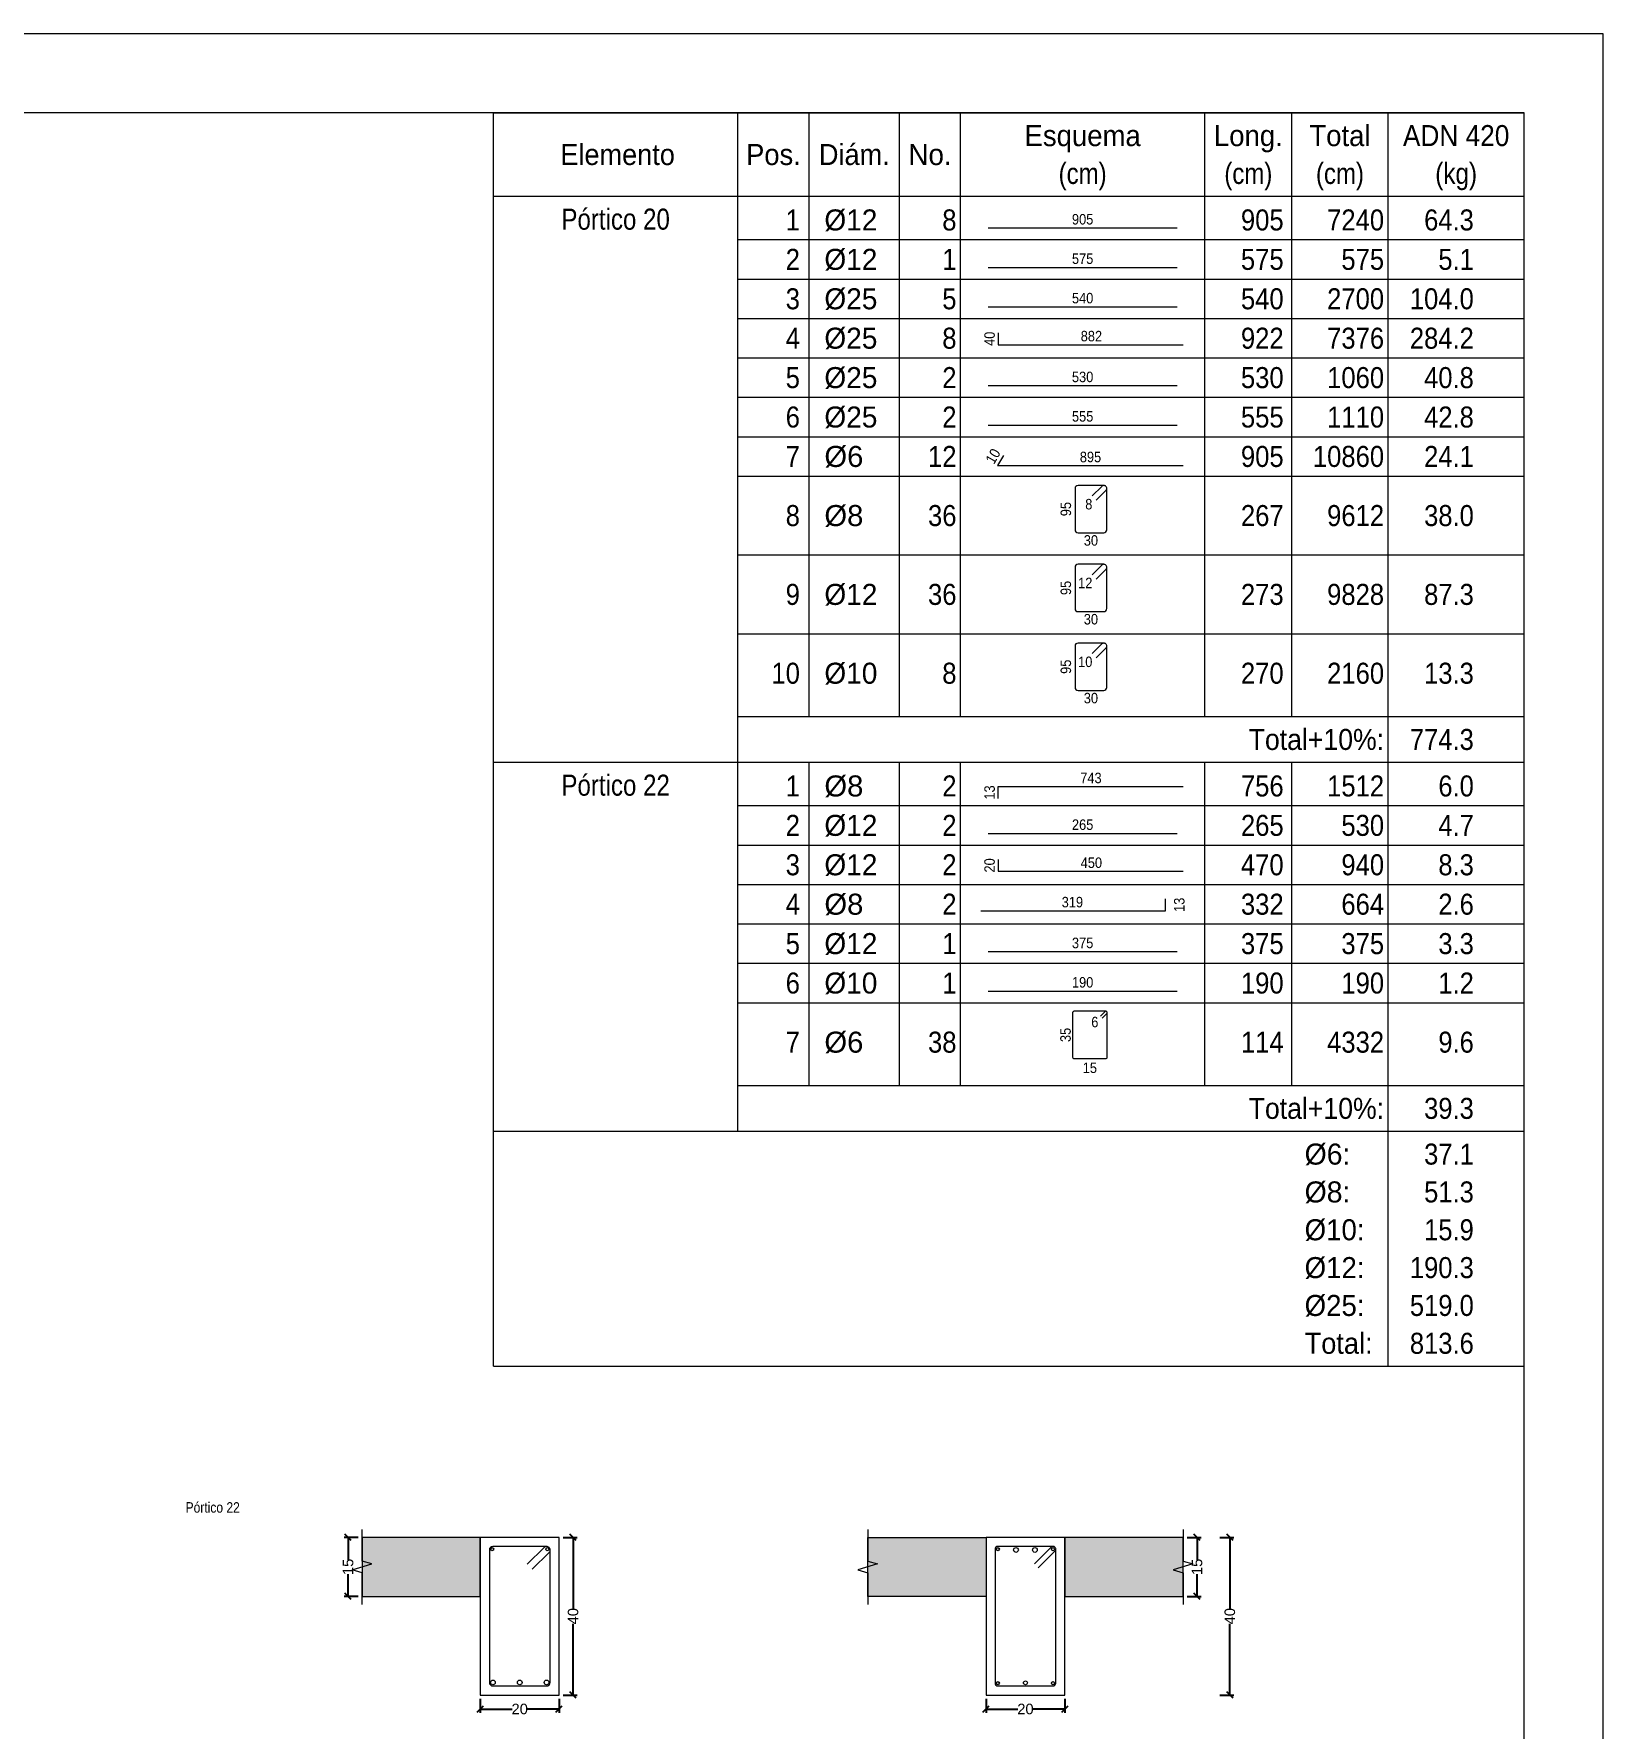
# Model space of a CAD drawing. Header units: millimetres. Extents: x 3 to 479, y -191 to 120.
# Drawn here: x 208.63 to 228.54, y -117.56 to -96.06 of the extents above; entities that cross this region are included whole.
import ezdxf
from ezdxf.enums import TextEntityAlignment as Align

# ---------------------------------------------------------------- set-up
doc = ezdxf.new("R2010")
doc.units = ezdxf.units.MM
for name, color, linetype, lineweight in [('ALZ_REF_REFERENCIA_PORTICO', 3, 'Continuous', 9), ('ARM_LONGITUDINAL_Ø10', 103, 'Continuous', 9), ('ARM_LONGITUDINAL_Ø12', 171, 'Continuous', 9), ('ARM_LONGITUDINAL_Ø8', 32, 'Continuous', 9), ('ARM_TRANSVERSAL_Ø6', 151, 'Continuous', 9), ('DESPIECES_TABLA', 7, 'Continuous', 9), ('RECUAD_LIMITES', 2, 'Continuous', 0), ('RECUAD_MARCO', 1, 'Continuous', 20), ('SEC_CONT_FORJADOS_SECCION', 8, 'Continuous', 9), ('SEC_CONT_VIG_HORMIGON_SECCION', 2, 'Continuous', 9), ('SEC_COTAS_SEC_DIM_VIGA', 122, 'Continuous', 0), ('TABLAS', 1, 'Continuous', 9), ('TEXTO_TABLAS', 1, 'Continuous', 0), ('TEXTOS_COTAS_DESPIECES_TABLA', 1, 'Continuous', 0)]:
    doc.layers.add(name, color=color, linetype=linetype, lineweight=lineweight)
doc.styles.add('CYPETXT_0.2_romans', font='arial.ttf', dxfattribs={"height": 0.133333})
doc.styles.add('CYPETXT_romans', font='arial.ttf', dxfattribs={"height": 0.2})
doc.dimstyles.new('cype_oblique', dxfattribs={"dimtxt": 0.18, "dimasz": 0.18, "dimexe": 0.05, "dimexo": 0.05, "dimgap": 0, "dimtad": 0, "dimdec": 4, "dimzin": 0, "dimdsep": 46, "dimtxsty": 'CYPETXT_0.2_romans', "dimblk": 'OBLIQUE', "dimtsz": 0.04, "dimcen": 0.09, "dimadec": 0, "dimazin": 0, "dimtfac": 1, "dimtdec": 4, "dimtofl": 0, "dimtmove": 2, "dimatfit": 3, "dimfxl": 1, "dimtolj": 1, "dimtzin": 0, "dimarcsym": 0})

# ---------------------------------------------------------------- blocks, each defined once
blk = doc.blocks.new('*D722')
at = {"layer": 'Defpoints', "color": 0, "transparency": 16777216}
for p in [(214.295, -117.13), (215.295, -117.13), (215.295, -117.308)]:
    blk.add_point(p, dxfattribs=at)
at = {"layer": 'SEC_COTAS_SEC_DIM_VIGA', "color": 0, "lineweight": -2, "transparency": 16777216}
for p, q in [((214.295, -117.18), (214.295, -117.358)), ((215.295, -117.18), (215.295, -117.358)), ((214.255, -117.348), (214.335, -117.268)), ((214.295, -117.308), (214.699, -117.308)), ((215.295, -117.308), (214.892, -117.308)), ((215.255, -117.348), (215.335, -117.268))]:
    blk.add_line(p, q, dxfattribs=at)
at = {"layer": 'SEC_COTAS_SEC_DIM_VIGA', "color": 0, "transparency": 16777216, "insert": (214.795, -117.308), "char_height": 0.1333, "attachment_point": 5, "style": 'CYPETXT_0.2_romans'}
blk.add_mtext('\\A1;20', dxfattribs=at)
blk = doc.blocks.new('_OBLIQUE')
at = {"color": 0, "linetype": 'ByBlock', "lineweight": -2}
blk.add_line((-0.5, -0.5), (0.5, 0.5), dxfattribs=at)
blk = doc.blocks.new('*D723')
at = {"layer": 'Defpoints', "color": 0, "transparency": 16777216}
for p in [(212.618, -115.13), (212.795, -115.13), (212.795, -115.88)]:
    blk.add_point(p, dxfattribs=at)
at = {"layer": 'SEC_COTAS_SEC_DIM_VIGA', "color": 0, "lineweight": -2, "transparency": 16777216}
for p, q in [((212.745, -115.13), (212.568, -115.13)), ((212.658, -115.17), (212.578, -115.09)), ((212.618, -115.13), (212.618, -115.416)), ((212.618, -115.88), (212.618, -115.595)), ((212.745, -115.88), (212.568, -115.88)), ((212.658, -115.92), (212.578, -115.84))]:
    blk.add_line(p, q, dxfattribs=at)
at = {"layer": 'SEC_COTAS_SEC_DIM_VIGA', "color": 0, "transparency": 16777216, "insert": (212.618, -115.505), "char_height": 0.1333, "attachment_point": 5, "rotation": 90, "style": 'CYPETXT_0.2_romans'}
blk.add_mtext('\\A1;15', dxfattribs=at)
blk = doc.blocks.new('*D724')
at = {"layer": 'Defpoints', "color": 0, "transparency": 16777216}
for p in [(215.295, -115.13), (215.472, -115.13), (215.295, -117.13)]:
    blk.add_point(p, dxfattribs=at)
at = {"layer": 'SEC_COTAS_SEC_DIM_VIGA', "color": 0, "lineweight": -2, "transparency": 16777216}
for p, q in [((215.345, -115.13), (215.522, -115.13)), ((215.512, -115.17), (215.432, -115.09)), ((215.472, -115.13), (215.472, -116.032)), ((215.472, -117.13), (215.472, -116.228)), ((215.345, -117.13), (215.522, -117.13)), ((215.512, -117.17), (215.432, -117.09))]:
    blk.add_line(p, q, dxfattribs=at)
at = {"layer": 'SEC_COTAS_SEC_DIM_VIGA', "color": 0, "transparency": 16777216, "insert": (215.472, -116.13), "char_height": 0.1333, "attachment_point": 5, "rotation": 90, "style": 'CYPETXT_0.2_romans'}
blk.add_mtext('\\A1;40', dxfattribs=at)
blk = doc.blocks.new('*D725')
at = {"layer": 'Defpoints', "color": 0, "transparency": 16777216}
for p in [(220.71, -117.13), (221.71, -117.13), (221.71, -117.308)]:
    blk.add_point(p, dxfattribs=at)
at = {"layer": 'SEC_COTAS_SEC_DIM_VIGA', "color": 0, "lineweight": -2, "transparency": 16777216}
for p, q in [((220.71, -117.18), (220.71, -117.358)), ((221.71, -117.18), (221.71, -117.358)), ((220.67, -117.348), (220.75, -117.268)), ((220.71, -117.308), (221.114, -117.308)), ((221.71, -117.308), (221.306, -117.308)), ((221.67, -117.348), (221.75, -117.268))]:
    blk.add_line(p, q, dxfattribs=at)
at = {"layer": 'SEC_COTAS_SEC_DIM_VIGA', "color": 0, "transparency": 16777216, "insert": (221.21, -117.308), "char_height": 0.1333, "attachment_point": 5, "style": 'CYPETXT_0.2_romans'}
blk.add_mtext('\\A1;20', dxfattribs=at)
blk = doc.blocks.new('*D726')
at = {"layer": 'Defpoints', "color": 0, "transparency": 16777216}
for p in [(223.21, -115.13), (223.387, -115.13), (223.21, -115.88)]:
    blk.add_point(p, dxfattribs=at)
at = {"layer": 'SEC_COTAS_SEC_DIM_VIGA', "color": 0, "lineweight": -2, "transparency": 16777216}
for p, q in [((223.26, -115.13), (223.437, -115.13)), ((223.427, -115.17), (223.347, -115.09)), ((223.387, -115.13), (223.387, -115.416)), ((223.387, -115.88), (223.387, -115.595)), ((223.26, -115.88), (223.437, -115.88)), ((223.427, -115.92), (223.347, -115.84))]:
    blk.add_line(p, q, dxfattribs=at)
at = {"layer": 'SEC_COTAS_SEC_DIM_VIGA', "color": 0, "transparency": 16777216, "insert": (223.387, -115.505), "char_height": 0.1333, "attachment_point": 5, "rotation": 90, "style": 'CYPETXT_0.2_romans'}
blk.add_mtext('\\A1;15', dxfattribs=at)
blk = doc.blocks.new('*D727')
at = {"layer": 'Defpoints', "color": 0, "transparency": 16777216}
for p in [(223.626, -115.13), (223.803, -115.13), (223.626, -117.13)]:
    blk.add_point(p, dxfattribs=at)
at = {"layer": 'SEC_COTAS_SEC_DIM_VIGA', "color": 0, "lineweight": -2, "transparency": 16777216}
for p, q in [((223.676, -115.13), (223.853, -115.13)), ((223.843, -115.17), (223.763, -115.09)), ((223.803, -115.13), (223.803, -116.032)), ((223.803, -117.13), (223.803, -116.228)), ((223.676, -117.13), (223.853, -117.13)), ((223.843, -117.17), (223.763, -117.09))]:
    blk.add_line(p, q, dxfattribs=at)
at = {"layer": 'SEC_COTAS_SEC_DIM_VIGA', "color": 0, "transparency": 16777216, "insert": (223.803, -116.13), "char_height": 0.1333, "attachment_point": 5, "rotation": 90, "style": 'CYPETXT_0.2_romans'}
blk.add_mtext('\\A1;40', dxfattribs=at)

msp = doc.modelspace()

# ---------------------------------------------------------------- hatches: boundary and pattern name
at = {"layer": 'SEC_CONT_FORJADOS_SECCION', "true_color": 0xdad7d3}
for points in [[(212.79514, -115.88024), (214.29514, -115.88024), (214.29514, -115.13024), (212.79514, -115.13024)], [(219.21006, -115.13024), (220.71006, -115.13024), (220.71006, -115.88024), (219.21006, -115.88024)], [(223.21006, -115.13024), (221.71006, -115.13024), (221.71006, -115.88024), (223.21006, -115.88024)]]:
    msp.add_hatch(color=254, dxfattribs=at).paths.add_polyline_path(points)

# ---------------------------------------------------------------- linework, layer by layer
at = {"layer": 'ARM_LONGITUDINAL_Ø10'}
msp.add_circle((221.21006, -116.97524), 0.025, dxfattribs=at)
at = {"layer": 'ARM_LONGITUDINAL_Ø12'}
for centre in [(221.09006, -115.29024), (221.33006, -115.29024), (214.45514, -116.97024), (214.79514, -116.97024), (215.13514, -116.97024)]:
    msp.add_circle(centre, 0.03, dxfattribs=at)
at = {"layer": 'ARM_LONGITUDINAL_Ø8'}
for centre in [(214.44514, -115.28024), (215.14514, -115.28024), (220.86006, -115.28024), (221.56006, -115.28024), (220.86006, -116.98024), (221.56006, -116.98024)]:
    msp.add_circle(centre, 0.02, dxfattribs=at)
at = {"layer": 'ARM_TRANSVERSAL_Ø6'}
for points in [[(214.95483, -115.53419), (215.16696, -115.32206), (215.17256, -115.31524), (215.17671, -115.30746), (215.17927, -115.29902), (215.18014, -115.29024), (215.17927, -115.28146), (215.17671, -115.27302), (215.17256, -115.26524), (215.16696, -115.25842), (215.16014, -115.25282), (215.15236, -115.24866), (215.14392, -115.2461), (215.13514, -115.24524), (214.45514, -115.24524), (214.43792, -115.24866), (214.42332, -115.25842), (214.41356, -115.27302), (214.41014, -115.29024), (214.41014, -116.97024), (214.41356, -116.98746), (214.42332, -117.00206), (214.43792, -117.01181), (214.45514, -117.01524), (215.13514, -117.01524), (215.15236, -117.01181), (215.16696, -117.00206), (215.17671, -116.98746), (215.18014, -116.97024), (215.18014, -115.29024), (215.17927, -115.28146), (215.17671, -115.27302), (215.17256, -115.26524), (215.16696, -115.25842), (215.16014, -115.25282), (215.15236, -115.24866), (215.14392, -115.2461), (215.13514, -115.24524), (215.12636, -115.2461), (215.11792, -115.24866), (215.11014, -115.25282), (215.10332, -115.25842), (214.89119, -115.47055)], [(221.37268, -115.51712), (221.58838, -115.30081), (221.59125, -115.29613), (221.59335, -115.29105), (221.59463, -115.28571), (221.59506, -115.28024), (221.59439, -115.27341), (221.5924, -115.26685), (221.58916, -115.26079), (221.58481, -115.25549), (221.5795, -115.25114), (221.57345, -115.2479), (221.56689, -115.24591), (221.56006, -115.24524), (220.86006, -115.24524), (220.84667, -115.2479), (220.83531, -115.25549), (220.82772, -115.26685), (220.82506, -115.28024), (220.82506, -116.98024), (220.82772, -116.99363), (220.83531, -117.00499), (220.84667, -117.01257), (220.86006, -117.01524), (221.56006, -117.01524), (221.57345, -117.01257), (221.58481, -117.00499), (221.5924, -116.99363), (221.59506, -116.98024), (221.59506, -115.28024), (221.59439, -115.27341), (221.5924, -115.26685), (221.58916, -115.26079), (221.58481, -115.25549), (221.5795, -115.25114), (221.57345, -115.2479), (221.56689, -115.24591), (221.56006, -115.24524), (221.55323, -115.24591), (221.54667, -115.2479), (221.54061, -115.25114), (221.53531, -115.25549), (221.32318, -115.46762)]]:
    msp.add_lwpolyline(points, dxfattribs=at)
at = {"layer": 'DESPIECES_TABLA'}
for points in [[(220.73551, -98.52016), (223.13551, -98.52016)], [(220.73551, -99.02016), (223.13551, -99.02016)], [(220.73551, -99.52016), (223.13551, -99.52016)], [(220.86433, -99.85097), (220.86433, -100.00097), (223.20931, -100.00097)], [(220.73551, -100.52016), (223.13551, -100.52016)], [(220.73551, -101.02016), (223.13551, -101.02016)], [(220.93065, -101.40473), (220.85565, -101.53464), (223.20971, -101.53464)], [(222.1088, -101.9738), (222.23124, -101.85137), (222.23598, -101.84559), (222.2395, -101.83901), (222.24166, -101.83186), (222.2424, -101.82443), (222.24166, -101.817), (222.2395, -101.80985), (222.23598, -101.80327), (222.23124, -101.7975), (222.22547, -101.79276), (222.21888, -101.78924), (222.21174, -101.78707), (222.2043, -101.78634), (221.87692, -101.78634), (221.86234, -101.78924), (221.84998, -101.7975), (221.84173, -101.80985), (221.83883, -101.82443), (221.83883, -102.34825), (221.84173, -102.36282), (221.84998, -102.37518), (221.86234, -102.38344), (221.87692, -102.38634), (222.2043, -102.38634), (222.21888, -102.38344), (222.23124, -102.37518), (222.2395, -102.36282), (222.2424, -102.34825), (222.2424, -101.82443), (222.24166, -101.817), (222.2395, -101.80985), (222.23598, -101.80327), (222.23124, -101.7975), (222.22547, -101.79276), (222.21888, -101.78924), (222.21174, -101.78707), (222.2043, -101.78634), (222.19687, -101.78707), (222.18973, -101.78924), (222.18314, -101.79276), (222.17737, -101.7975), (222.05493, -101.91993)], [(222.10915, -102.97305), (222.23114, -102.85106), (222.23586, -102.84531), (222.23936, -102.83875), (222.24152, -102.83163), (222.24225, -102.82423), (222.24152, -102.81682), (222.23936, -102.8097), (222.23586, -102.80314), (222.23114, -102.79739), (222.22538, -102.79267), (222.21882, -102.78916), (222.2117, -102.787), (222.2043, -102.78627), (221.87674, -102.78627), (221.86222, -102.78916), (221.8499, -102.79739), (221.84168, -102.8097), (221.83879, -102.82423), (221.83879, -103.34832), (221.84168, -103.36284), (221.8499, -103.37516), (221.86222, -103.38338), (221.87674, -103.38627), (222.2043, -103.38627), (222.21882, -103.38338), (222.23114, -103.37516), (222.23936, -103.36284), (222.24225, -103.34832), (222.24225, -102.82423), (222.24152, -102.81682), (222.23936, -102.8097), (222.23586, -102.80314), (222.23114, -102.79739), (222.22538, -102.79267), (222.21882, -102.78916), (222.2117, -102.787), (222.2043, -102.78627), (222.19689, -102.787), (222.18978, -102.78916), (222.18321, -102.79267), (222.17746, -102.79739), (222.05548, -102.91937)], [(222.10898, -103.97343), (222.23119, -103.85121), (222.23592, -103.84545), (222.23943, -103.83888), (222.24159, -103.83175), (222.24232, -103.82433), (222.24159, -103.81691), (222.23943, -103.80978), (222.23592, -103.8032), (222.23119, -103.79744), (222.22543, -103.79271), (222.21885, -103.7892), (222.21172, -103.78704), (222.2043, -103.78631), (221.87683, -103.78631), (221.86228, -103.7892), (221.84994, -103.79744), (221.8417, -103.80978), (221.83881, -103.82433), (221.83881, -104.34828), (221.8417, -104.36283), (221.84994, -104.37517), (221.86228, -104.38341), (221.87683, -104.38631), (222.2043, -104.38631), (222.21885, -104.38341), (222.23119, -104.37517), (222.23943, -104.36283), (222.24232, -104.34828), (222.24232, -103.82433), (222.24159, -103.81691), (222.23943, -103.80978), (222.23592, -103.8032), (222.23119, -103.79744), (222.22543, -103.79271), (222.21885, -103.7892), (222.21172, -103.78704), (222.2043, -103.78631), (222.19688, -103.78704), (222.18975, -103.7892), (222.18318, -103.79271), (222.17742, -103.79744), (222.0552, -103.91965)], [(220.86458, -105.75608), (220.86458, -105.60608), (223.20927, -105.60608)], [(220.73551, -106.20016), (223.13551, -106.20016)], [(220.86436, -106.53098), (220.86436, -106.68098), (223.2093, -106.68098)], [(220.64325, -107.18096), (222.98515, -107.18096), (222.98515, -107.03096)], [(220.73551, -107.70016), (223.13551, -107.70016)], [(220.73551, -108.20016), (223.13551, -108.20016)], [(222.18505, -108.54243), (222.24118, -108.4863), (222.24335, -108.48366), (222.24496, -108.48064), (222.24596, -108.47736), (222.24629, -108.47396), (222.24596, -108.47055), (222.24496, -108.46727), (222.24335, -108.46425), (222.24118, -108.46161), (222.23853, -108.45944), (222.23551, -108.45782), (222.23223, -108.45683), (222.22883, -108.45649), (221.8252, -108.45649), (221.81852, -108.45782), (221.81286, -108.46161), (221.80907, -108.46727), (221.80774, -108.47396), (221.80774, -109.03903), (221.80907, -109.04571), (221.81286, -109.05138), (221.81852, -109.05516), (221.8252, -109.05649), (222.22883, -109.05649), (222.23551, -109.05516), (222.24118, -109.05138), (222.24496, -109.04571), (222.24629, -109.03903), (222.24629, -108.47396), (222.24596, -108.47055), (222.24496, -108.46727), (222.24335, -108.46425), (222.24118, -108.46161), (222.23853, -108.45944), (222.23551, -108.45782), (222.23223, -108.45683), (222.22883, -108.45649), (222.22542, -108.45683), (222.22214, -108.45782), (222.21913, -108.45944), (222.21648, -108.46161), (222.16035, -108.51774)]]:
    msp.add_lwpolyline(points, dxfattribs=at)
at = {"layer": 'RECUAD_LIMITES'}
msp.add_lwpolyline([(169.13751, -138.05816), (228.53751, -138.05816), (228.53751, -96.05816), (169.13751, -96.05816), (169.13751, -138.05816)], close=True, dxfattribs=at)
at = {"layer": 'RECUAD_MARCO'}
msp.add_lwpolyline([(171.63751, -137.05816), (227.53751, -137.05816), (227.53751, -97.05816), (171.63751, -97.05816), (171.63751, -137.05816)], close=True, dxfattribs=at)
at = {"layer": 'SEC_CONT_FORJADOS_SECCION'}
for points in [[(212.79514, -115.98024), (212.79514, -115.58024), (212.67014, -115.54274), (212.92014, -115.46774), (212.79514, -115.43024), (212.79514, -115.03024)], [(219.21006, -115.03024), (219.21006, -115.43024), (219.33506, -115.46774), (219.08506, -115.54274), (219.21006, -115.58024), (219.21006, -115.98024)], [(223.21006, -115.03024), (223.21006, -115.43024), (223.33506, -115.46774), (223.08506, -115.54274), (223.21006, -115.58024), (223.21006, -115.98024)], [(212.79514, -115.88024), (214.29514, -115.88024), (214.29514, -115.13024), (212.79514, -115.13024)], [(219.21006, -115.13024), (220.71006, -115.13024), (220.71006, -115.88024), (219.21006, -115.88024)], [(223.21006, -115.13024), (221.71006, -115.13024), (221.71006, -115.88024), (223.21006, -115.88024)]]:
    msp.add_lwpolyline(points, dxfattribs=at)
at = {"layer": 'SEC_CONT_FORJADOS_SECCION', "color": 254, "true_color": 0xdad7d3}
for points in [[(212.79514, -115.88024), (214.29514, -115.88024), (214.29514, -115.13024), (212.79514, -115.13024)], [(219.21006, -115.13024), (220.71006, -115.13024), (220.71006, -115.88024), (219.21006, -115.88024)], [(223.21006, -115.13024), (221.71006, -115.13024), (221.71006, -115.88024), (223.21006, -115.88024)]]:
    msp.add_lwpolyline(points, close=True, dxfattribs=at)
at = {"layer": 'SEC_CONT_VIG_HORMIGON_SECCION'}
for points in [[(215.29514, -115.13024), (214.29514, -115.13024), (214.29514, -117.13024), (215.29514, -117.13024), (215.29514, -115.13024)], [(221.71006, -115.13024), (220.71006, -115.13024), (220.71006, -117.13024), (221.71006, -117.13024), (221.71006, -115.13024)]]:
    msp.add_lwpolyline(points, close=True, dxfattribs=at)
at = {"layer": 'TABLAS'}
for p, q in [((214.46151, -98.16816), (214.46151, -97.05816)), ((214.46151, -97.05816), (227.53751, -97.05816)), ((217.56151, -98.16816), (217.56151, -97.05816)), ((218.46551, -98.16816), (218.46551, -97.05816)), ((219.61351, -98.16816), (219.61351, -97.05816)), ((220.38551, -98.16816), (220.38551, -97.05816)), ((223.48551, -98.16816), (223.48551, -97.05816)), ((224.58951, -98.16816), (224.58951, -97.05816)), ((225.80951, -98.16816), (225.80951, -97.05816)), ((227.53751, -98.16816), (227.53751, -97.05816)), ((214.46151, -98.11816), (227.53751, -98.11816)), ((214.46151, -105.24816), (214.46151, -98.16816)), ((217.56151, -105.24816), (217.56151, -98.16816)), ((218.46551, -104.71816), (218.46551, -98.16816)), ((219.61351, -104.71816), (219.61351, -98.16816)), ((220.38551, -104.71816), (220.38551, -98.16816)), ((223.48551, -104.71816), (223.48551, -98.16816)), ((224.58951, -104.71816), (224.58951, -98.16816)), ((225.80951, -105.24816), (225.80951, -98.16816)), ((227.53751, -105.24816), (227.53751, -98.16816)), ((217.56151, -104.71816), (227.53751, -104.71816)), ((214.46151, -105.34816), (214.46151, -105.24816)), ((214.46151, -105.29816), (227.53751, -105.29816)), ((214.46151, -109.92816), (214.46151, -105.34816)), ((217.56151, -105.34816), (217.56151, -105.24816)), ((217.56151, -109.92816), (217.56151, -105.34816)), ((218.46551, -105.34816), (218.46551, -105.29816)), ((218.46551, -109.39816), (218.46551, -105.34816)), ((219.61351, -105.34816), (219.61351, -105.29816)), ((219.61351, -109.39816), (219.61351, -105.34816)), ((220.38551, -105.34816), (220.38551, -105.29816)), ((220.38551, -109.39816), (220.38551, -105.34816)), ((223.48551, -105.34816), (223.48551, -105.29816)), ((223.48551, -109.39816), (223.48551, -105.34816)), ((224.58951, -105.34816), (224.58951, -105.29816)), ((224.58951, -109.39816), (224.58951, -105.34816)), ((225.80951, -105.34816), (225.80951, -105.24816)), ((225.80951, -109.92816), (225.80951, -105.34816)), ((227.53751, -105.34816), (227.53751, -105.24816)), ((227.53751, -109.92816), (227.53751, -105.34816)), ((217.56151, -109.39816), (227.53751, -109.39816)), ((214.46151, -110.02816), (214.46151, -109.92816)), ((214.46151, -109.97816), (227.53751, -109.97816)), ((214.46151, -110.50816), (214.46151, -110.02816)), ((217.56151, -109.97816), (217.56151, -109.92816)), ((225.80951, -110.02816), (225.80951, -109.92816)), ((225.80951, -110.50816), (225.80951, -110.02816)), ((227.53751, -110.02816), (227.53751, -109.92816)), ((227.53751, -110.50816), (227.53751, -110.02816)), ((214.46151, -110.98816), (214.46151, -110.50816)), ((225.80951, -110.98816), (225.80951, -110.50816)), ((227.53751, -110.98816), (227.53751, -110.50816)), ((214.46151, -111.46816), (214.46151, -110.98816)), ((225.80951, -111.46816), (225.80951, -110.98816)), ((227.53751, -111.46816), (227.53751, -110.98816)), ((214.46151, -111.94816), (214.46151, -111.46816)), ((225.80951, -111.94816), (225.80951, -111.46816)), ((227.53751, -111.94816), (227.53751, -111.46816)), ((214.46151, -112.42816), (214.46151, -111.94816)), ((225.80951, -112.42816), (225.80951, -111.94816)), ((227.53751, -112.42816), (227.53751, -111.94816)), ((214.46151, -112.95816), (214.46151, -112.42816)), ((225.80951, -112.95816), (225.80951, -112.42816)), ((227.53751, -112.95816), (227.53751, -112.42816)), ((214.46151, -112.95816), (227.53751, -112.95816))]:
    msp.add_line(p, q, dxfattribs=at)
at = {"layer": 'TEXTO_TABLAS'}
for p, q in [((217.56151, -98.66816), (227.53751, -98.66816)), ((217.56151, -99.16816), (227.53751, -99.16816)), ((217.56151, -99.66816), (227.53751, -99.66816)), ((217.56151, -100.16816), (227.53751, -100.16816)), ((217.56151, -100.66816), (227.53751, -100.66816)), ((217.56151, -101.16816), (227.53751, -101.16816)), ((217.56151, -101.66816), (227.53751, -101.66816)), ((217.56151, -102.66816), (227.53751, -102.66816)), ((217.56151, -103.66816), (227.53751, -103.66816)), ((217.56151, -105.84816), (227.53751, -105.84816)), ((217.56151, -106.34816), (227.53751, -106.34816)), ((217.56151, -106.84816), (227.53751, -106.84816)), ((217.56151, -107.34816), (227.53751, -107.34816)), ((217.56151, -107.84816), (227.53751, -107.84816)), ((217.56151, -108.34816), (227.53751, -108.34816))]:
    msp.add_line(p, q, dxfattribs=at)

# ---------------------------------------------------------------- texts
at = {"layer": 'ALZ_REF_REFERENCIA_PORTICO', "style": 'CYPETXT_romans', "width": 0.820327}
msp.add_text('Pórtico 22', height=0.133333, dxfattribs=at).set_placement((210.55651, -114.75024), align=Align.MIDDLE_LEFT)
at = {"layer": 'TEXTO_TABLAS', "style": 'CYPETXT_romans'}
for s, width, p in [('Esquema', 0.93681, (221.93551, -97.34816)), ('Long.', 0.9375, (224.03751, -97.34816)), ('Total', 0.935673, (225.19951, -97.34816)), ('ADN 420', 0.893197, (226.67351, -97.34816)), ('Elemento', 0.923378, (216.03651, -97.58816)), ('Pos.', 0.930268, (218.01351, -97.58816)), ('Diám.', 0.924488, (219.03951, -97.58816)), ('No.', 0.948905, (219.99951, -97.58816)), ('(cm)', 0.819001, (221.93551, -97.82816)), ('(cm)', 0.819001, (224.03751, -97.82816)), ('(cm)', 0.819001, (225.19951, -97.82816)), ('(kg)', 0.827954, (226.67351, -97.82816)), ('Pórtico 20', 0.820327, (216.01151, -98.40816)), ('Pórtico 22', 0.820327, (216.01151, -105.58816))]:
    msp.add_text(s, height=0.266667, dxfattribs=dict(at, width=width)).set_placement(p, align=Align.MIDDLE_CENTER)
for s, height, width, p in [('1', 0.26667, 0.872274, (218.34951, -98.41816)), ('8', 0.26667, 0.872274, (220.33551, -98.41816)), ('905', 0.266667, 0.872274, (224.48551, -98.41816)), ('7240', 0.266667, 0.872274, (225.75951, -98.41816)), ('64.3', 0.266667, 0.869308, (226.89751, -98.41816)), ('2', 0.26667, 0.872274, (218.34951, -98.91816)), ('1', 0.26667, 0.872274, (220.33551, -98.91816)), ('575', 0.266667, 0.872274, (224.48551, -98.91816)), ('575', 0.266667, 0.872274, (225.75951, -98.91816)), ('5.1', 0.266667, 0.868127, (226.89751, -98.91816)), ('3', 0.26667, 0.872274, (218.34951, -99.41816)), ('5', 0.26667, 0.872274, (220.33551, -99.41816)), ('540', 0.266667, 0.872274, (224.48551, -99.41816)), ('2700', 0.266667, 0.872274, (225.75951, -99.41816)), ('104.0', 0.266667, 0.869965, (226.89751, -99.41816)), ('4', 0.26667, 0.872274, (218.34951, -99.91816)), ('8', 0.26667, 0.872274, (220.33551, -99.91816)), ('922', 0.266667, 0.872274, (224.48551, -99.91816)), ('7376', 0.266667, 0.872274, (225.75951, -99.91816)), ('284.2', 0.266667, 0.869965, (226.89751, -99.91816)), ('5', 0.26667, 0.872274, (218.34951, -100.41816)), ('2', 0.26667, 0.872274, (220.33551, -100.41816)), ('530', 0.266667, 0.872274, (224.48551, -100.41816)), ('1060', 0.266667, 0.872274, (225.75951, -100.41816)), ('40.8', 0.266667, 0.869308, (226.89751, -100.41816)), ('6', 0.26667, 0.872274, (218.34951, -100.91816)), ('2', 0.26667, 0.872274, (220.33551, -100.91816)), ('555', 0.266667, 0.872274, (224.48551, -100.91816)), ('1110', 0.266667, 0.872274, (225.75951, -100.91816)), ('42.8', 0.266667, 0.869308, (226.89751, -100.91816)), ('12', 0.266667, 0.872274, (220.33551, -101.41816)), ('905', 0.266667, 0.872274, (224.48551, -101.41816)), ('10860', 0.266667, 0.872274, (225.75951, -101.41816)), ('24.1', 0.266667, 0.869308, (226.89751, -101.41816)), ('7', 0.26667, 0.872274, (218.34951, -101.41816)), ('8', 0.26667, 0.872274, (218.34951, -102.16816)), ('36', 0.266667, 0.872274, (220.33551, -102.16816)), ('267', 0.266667, 0.872274, (224.48551, -102.16816)), ('9612', 0.266667, 0.872274, (225.75951, -102.16816)), ('38.0', 0.266667, 0.869308, (226.89751, -102.16816)), ('9', 0.26667, 0.872274, (218.34951, -103.16816)), ('36', 0.266667, 0.872274, (220.33551, -103.16816)), ('273', 0.266667, 0.872274, (224.48551, -103.16816)), ('9828', 0.266667, 0.872274, (225.75951, -103.16816)), ('87.3', 0.266667, 0.869308, (226.89751, -103.16816)), ('10', 0.266667, 0.872274, (218.34951, -104.16816)), ('8', 0.26667, 0.872274, (220.33551, -104.16816)), ('270', 0.266667, 0.872274, (224.48551, -104.16816)), ('2160', 0.266667, 0.872274, (225.75951, -104.16816)), ('13.3', 0.266667, 0.869308, (226.89751, -104.16816)), ('Total+10%:', 0.266667, 0.906671, (225.75951, -105.00816)), ('774.3', 0.266667, 0.869965, (226.89751, -105.00816)), ('1', 0.26667, 0.872274, (218.34951, -105.59816)), ('2', 0.26667, 0.872274, (220.33551, -105.59816)), ('756', 0.266667, 0.872274, (224.48551, -105.59816)), ('1512', 0.266667, 0.872274, (225.75951, -105.59816)), ('6.0', 0.266667, 0.868127, (226.89751, -105.59816)), ('2', 0.26667, 0.872274, (218.34951, -106.09816)), ('2', 0.26667, 0.872274, (220.33551, -106.09816)), ('265', 0.266667, 0.872274, (224.48551, -106.09816)), ('530', 0.266667, 0.872274, (225.75951, -106.09816)), ('4.7', 0.266667, 0.868127, (226.89751, -106.09816)), ('3', 0.26667, 0.872274, (218.34951, -106.59816)), ('2', 0.26667, 0.872274, (220.33551, -106.59816)), ('470', 0.266667, 0.872274, (224.48551, -106.59816)), ('940', 0.266667, 0.872274, (225.75951, -106.59816)), ('8.3', 0.266667, 0.868127, (226.89751, -106.59816)), ('4', 0.26667, 0.872274, (218.34951, -107.09816)), ('2', 0.26667, 0.872274, (220.33551, -107.09816)), ('332', 0.266667, 0.872274, (224.48551, -107.09816)), ('664', 0.266667, 0.872274, (225.75951, -107.09816)), ('2.6', 0.266667, 0.868127, (226.89751, -107.09816)), ('5', 0.26667, 0.872274, (218.34951, -107.59816)), ('1', 0.26667, 0.872274, (220.33551, -107.59816)), ('375', 0.266667, 0.872274, (224.48551, -107.59816)), ('375', 0.266667, 0.872274, (225.75951, -107.59816)), ('3.3', 0.266667, 0.868127, (226.89751, -107.59816)), ('6', 0.26667, 0.872274, (218.34951, -108.09816)), ('1', 0.26667, 0.872274, (220.33551, -108.09816)), ('190', 0.266667, 0.872274, (224.48551, -108.09816)), ('190', 0.266667, 0.872274, (225.75951, -108.09816)), ('1.2', 0.266667, 0.868127, (226.89751, -108.09816)), ('7', 0.26667, 0.872274, (218.34951, -108.84816)), ('38', 0.266667, 0.872274, (220.33551, -108.84816)), ('114', 0.266667, 0.872274, (224.48551, -108.84816)), ('4332', 0.266667, 0.872274, (225.75951, -108.84816)), ('9.6', 0.266667, 0.868127, (226.89751, -108.84816)), ('Total+10%:', 0.266667, 0.906671, (225.75951, -109.68816)), ('39.3', 0.266667, 0.869308, (226.89751, -109.68816)), ('37.1', 0.266667, 0.869308, (226.89751, -110.26816)), ('51.3', 0.266667, 0.869308, (226.89751, -110.74816)), ('15.9', 0.266667, 0.869308, (226.89751, -111.22816)), ('190.3', 0.266667, 0.869965, (226.89751, -111.70816)), ('519.0', 0.266667, 0.869965, (226.89751, -112.18816)), ('813.6', 0.266667, 0.869965, (226.89751, -112.66816))]:
    msp.add_text(s, height=height, dxfattribs=dict(at, width=width)).set_placement(p, align=Align.MIDDLE_RIGHT)
for s, width, p in [('%%c12', 0.955414, (218.65951, -98.41816)), ('%%c12', 0.955414, (218.65951, -98.91816)), ('%%c25', 0.955414, (218.65951, -99.41816)), ('%%c25', 0.955414, (218.65951, -99.91816)), ('%%c25', 0.955414, (218.65951, -100.41816)), ('%%c25', 0.955414, (218.65951, -100.91816)), ('%%c6', 0.99505, (218.65951, -101.41816)), ('%%c8', 0.99505, (218.65951, -102.16816)), ('%%c12', 0.955414, (218.65951, -103.16816)), ('%%c10', 0.955414, (218.65951, -104.16816)), ('%%c8', 0.99505, (218.65951, -105.59816)), ('%%c12', 0.955414, (218.65951, -106.09816)), ('%%c12', 0.955414, (218.65951, -106.59816)), ('%%c8', 0.99505, (218.65951, -107.09816)), ('%%c12', 0.955414, (218.65951, -107.59816)), ('%%c10', 0.955414, (218.65951, -108.09816)), ('%%c6', 0.99505, (218.65951, -108.84816)), ('%%c6:', 0.966972, (224.75151, -110.26816)), ('%%c8:', 0.966972, (224.75151, -110.74816)), ('%%c10:', 0.940736, (224.75151, -111.22816)), ('%%c12:', 0.940736, (224.75151, -111.70816)), ('%%c25:', 0.940736, (224.75151, -112.18816)), ('Total:', 0.925563, (224.75151, -112.66816))]:
    msp.add_text(s, height=0.266667, dxfattribs=dict(at, width=width)).set_placement(p, align=Align.MIDDLE_LEFT)
at = {"layer": 'TEXTOS_COTAS_DESPIECES_TABLA', "style": 'CYPETXT_romans', "width": 0.872274}
for s, p in [('905', (221.93551, -98.47616)), ('575', (221.93551, -98.97616)), ('540', (221.93551, -99.47616)), ('882', (222.04679, -99.95835)), ('530', (221.93551, -100.47616)), ('555', (221.93551, -100.97616)), ('895', (222.03542, -101.49158)), ('743', (222.04072, -105.56323)), ('265', (221.93551, -106.15616)), ('450', (222.04621, -106.63833)), ('319', (221.80539, -107.13835)), ('375', (221.93551, -107.65616)), ('190', (221.93551, -108.15616))]:
    msp.add_text(s, height=0.133333, dxfattribs=at).set_placement(p, align=Align.CENTER)
for s, rotation, p in [('40', 90, (220.82171, -99.92597)), ('10', 60.00071, (220.85587, -101.44816)), ('95', 90, (221.78861, -102.08634)), ('95', 90, (221.78876, -103.08627)), ('95', 90, (221.78869, -104.08631)), ('13', 90, (220.82174, -105.68108)), ('20', 90, (220.82171, -106.60598)), ('35', 90, (221.78472, -108.75649))]:
    msp.add_text(s, height=0.133333, rotation=rotation, dxfattribs=at).set_placement(p, align=Align.CENTER)
for s, height, p in [('8', 0.13333, (222.0588, -102.0238)), ('12', 0.133333, (222.05915, -103.02305)), ('10', 0.133333, (222.05898, -104.02343)), ('6', 0.13333, (222.13505, -108.59243))]:
    msp.add_text(s, height=height, dxfattribs=at).set_placement(p, align=Align.MIDDLE_RIGHT)
for s, p in [('30', (222.04061, -102.41664)), ('30', (222.04052, -103.41671)), ('30', (222.04057, -104.41668)), ('15', (222.02702, -109.10649))]:
    msp.add_text(s, height=0.133333, dxfattribs=at).set_placement(p, align=Align.TOP_CENTER)
msp.add_text('13', height=0.133333, rotation=90, dxfattribs=at).set_placement((223.09442, -107.10596), align=Align.TOP_CENTER)

# ---------------------------------------------------------------- dimensions: what is measured, and where the dimension line sits
at = {"layer": 'SEC_COTAS_SEC_DIM_VIGA'}
for p1, p2, distance, text, picture, middle in [((212.79514, -115.88024), (212.79514, -115.13024), 0.17733, '15', '*D723', (212.61781, -115.50524)), ((215.29514, -117.13024), (215.29514, -115.13024), -0.17733, '40', '*D724', (215.47247, -116.13024)), ((223.21006, -115.88024), (223.21006, -115.13024), -0.17733, '15', '*D726', (223.38739, -115.50524)), ((223.62606, -117.13024), (223.62606, -115.13024), -0.17733, '40', '*D727', (223.80339, -116.13024)), ((214.29514, -117.13024), (215.29514, -117.13024), -0.17733, '20', '*D722', (214.79514, -117.30757)), ((220.71006, -117.13024), (221.71006, -117.13024), -0.17733, '20', '*D725', (221.21006, -117.30757))]:
    dim = msp.add_aligned_dim(p1=p1, p2=p2, distance=distance, text=text, dimstyle='cype_oblique', dxfattribs=at)
    dim.commit()
    dim.dimension.update_dxf_attribs({"geometry": picture, "text_midpoint": middle})

doc.saveas('drawing.dxf')
